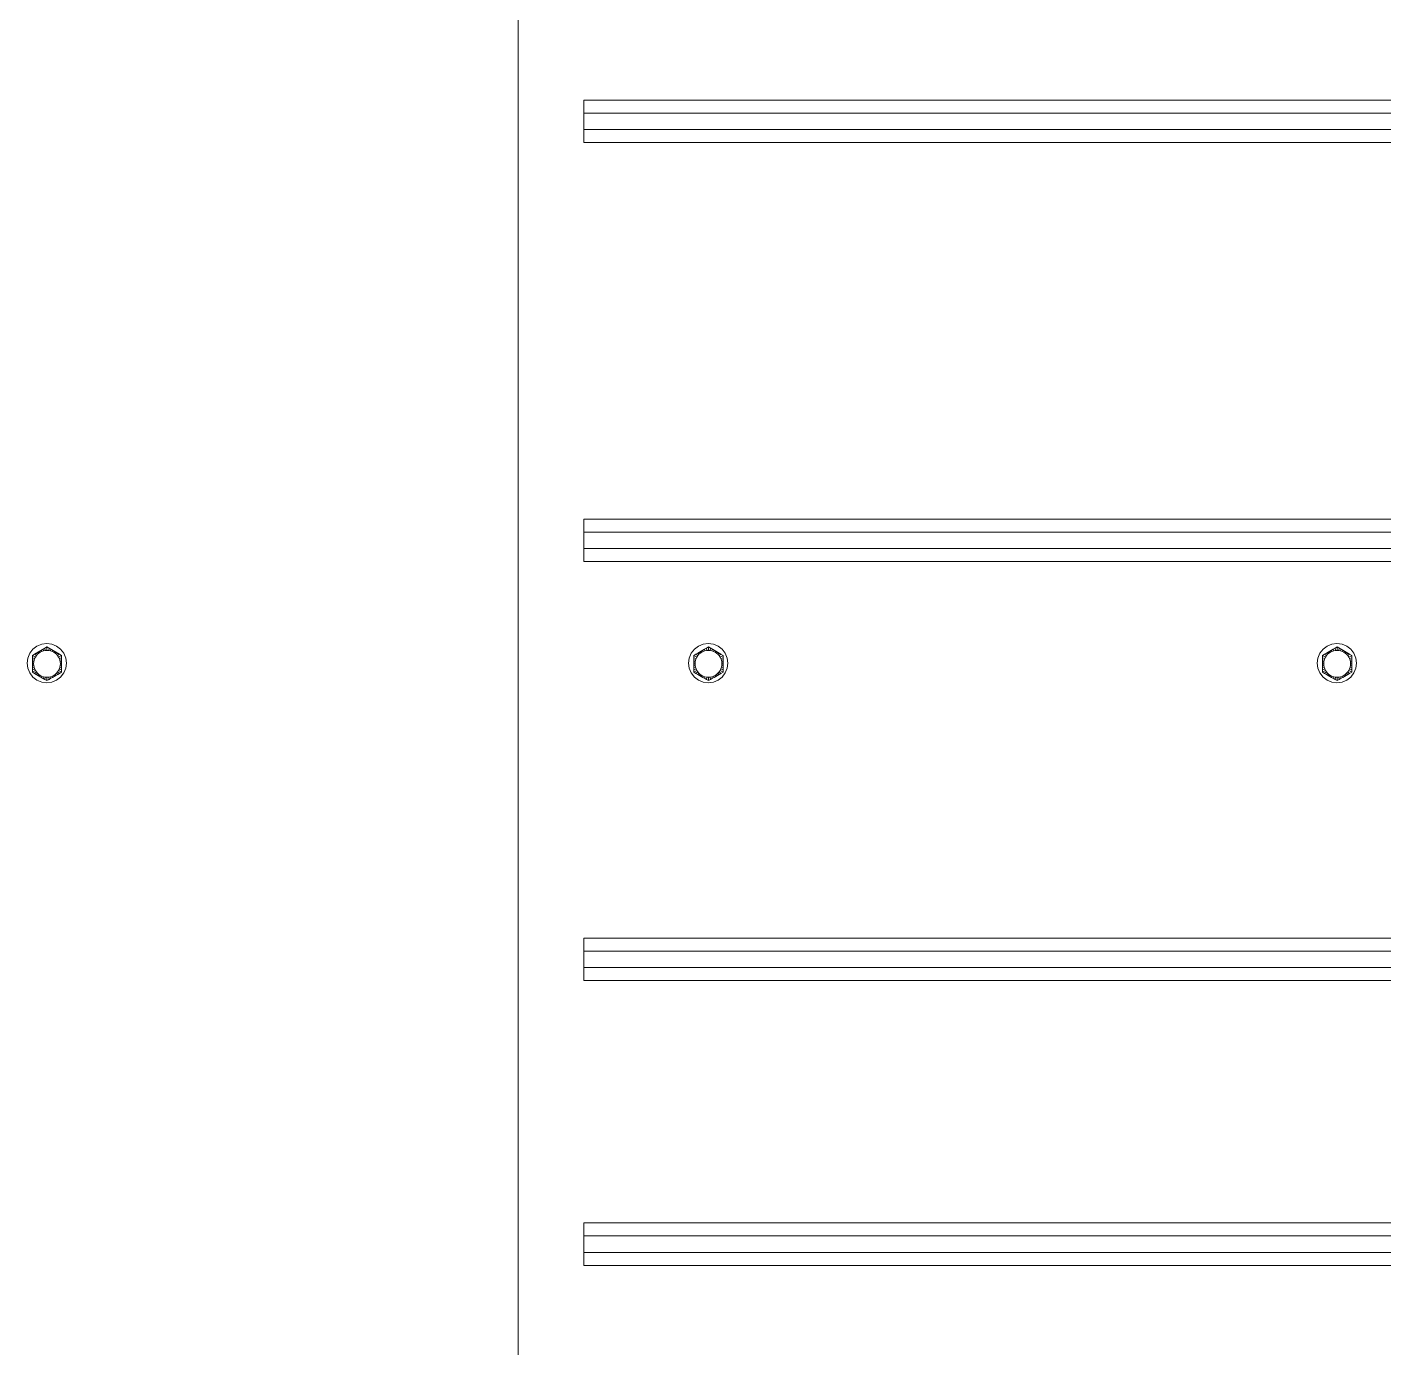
# Model space of a CAD drawing. Header units: inches. Extents: x -827 to 154, y -802 to 207.
# Drawn here: x -173.65 to -147.75, y -189.8 to -164.58 of the extents above; entities that cross this region are included whole.
import ezdxf

# ---------------------------------------------------------------- set-up
doc = ezdxf.new("R2010")
doc.units = ezdxf.units.IN
doc.header["$MEASUREMENT"] = 0
doc.layers.add('Layer0', color=7, linetype='Continuous', lineweight=9)
doc.layers.add('Shop_Sabre_RC-8_CNC_Router_skp', color=8, linetype='Continuous', lineweight=9)

# ---------------------------------------------------------------- blocks, each defined once
blk = doc.blocks.new('Shop_Sabre_RC-8_CNC_Router_skp_9-V86-Level 1')
at = {"layer": 'Layer0'}
for p, q in [((96.006, 2.445), (95.966, 2.423)), ((95.966, 2.423), (96.006, 2.445)), ((95.966, 2.377), (95.966, 2.423)), ((96.023, 2.39), (95.966, 2.423)), ((95.966, 2.377), (95.966, 2.423)), ((96.023, 2.39), (95.966, 2.423)), ((95.966, 2.377), (95.966, 2.101)), ((95.966, 2.377), (96.008, 2.36)), ((95.966, 2.377), (95.966, 2.336)), ((95.966, 2.377), (96.008, 2.36)), ((95.966, 2.101), (95.966, 2.377)), ((95.966, 2.336), (95.966, 2.377)), ((95.998, 2.328), (95.966, 2.336)), ((95.966, 2.299), (95.966, 2.336)), ((95.998, 2.328), (95.966, 2.336)), ((95.966, 2.299), (95.966, 2.336)), ((96.008, 2.36), (95.998, 2.328)), ((95.998, 2.328), (96.008, 2.36)), ((95.998, 2.328), (96.008, 2.36)), ((95.998, 2.328), (96.008, 2.36)), ((96.006, 2.445), (96.245, 2.583)), ((96.245, 2.583), (96.006, 2.445)), ((96.041, 2.466), (96.006, 2.445)), ((96.006, 2.445), (96.041, 2.466)), ((96.042, 2.418), (96.006, 2.445)), ((96.006, 2.445), (96.042, 2.418)), ((96.008, 2.36), (96.023, 2.39)), ((96.023, 2.39), (96.008, 2.36)), ((96.023, 2.39), (96.042, 2.418)), ((96.023, 2.39), (96.042, 2.418)), ((96.074, 2.485), (96.041, 2.466)), ((96.041, 2.466), (96.074, 2.485)), ((96.041, 2.466), (96.064, 2.443)), ((96.064, 2.443), (96.041, 2.466)), ((96.042, 2.418), (96.064, 2.443)), ((96.042, 2.418), (96.064, 2.443)), ((96.064, 2.443), (96.089, 2.465)), ((96.064, 2.443), (96.089, 2.465)), ((96.105, 2.503), (96.074, 2.485)), ((96.074, 2.485), (96.105, 2.503)), ((96.074, 2.485), (96.089, 2.465)), ((96.089, 2.465), (96.074, 2.485)), ((96.089, 2.465), (96.108, 2.477)), ((96.089, 2.465), (96.108, 2.477)), ((96.137, 2.521), (96.105, 2.503)), ((96.137, 2.521), (96.105, 2.503)), ((96.105, 2.503), (96.117, 2.483)), ((96.117, 2.483), (96.105, 2.503)), ((96.108, 2.477), (96.117, 2.483)), ((96.108, 2.477), (96.117, 2.483)), ((96.117, 2.483), (96.147, 2.498)), ((96.117, 2.483), (96.147, 2.498)), ((96.17, 2.54), (96.137, 2.521)), ((96.17, 2.54), (96.137, 2.521)), ((96.137, 2.521), (96.147, 2.498)), ((96.147, 2.498), (96.137, 2.521)), ((96.147, 2.498), (96.179, 2.509)), ((96.147, 2.498), (96.179, 2.509)), ((96.205, 2.561), (96.17, 2.54)), ((96.205, 2.561), (96.17, 2.54)), ((96.179, 2.509), (96.17, 2.54)), ((96.17, 2.54), (96.179, 2.509)), ((96.179, 2.509), (96.211, 2.515)), ((96.179, 2.509), (96.211, 2.515)), ((96.245, 2.583), (96.205, 2.561)), ((96.245, 2.583), (96.205, 2.561)), ((96.211, 2.515), (96.205, 2.561)), ((96.205, 2.561), (96.211, 2.515)), ((96.211, 2.515), (96.245, 2.518)), ((96.211, 2.515), (96.245, 2.518)), ((96.245, 2.583), (96.245, 2.518)), ((96.245, 2.518), (96.245, 2.583)), ((96.284, 2.561), (96.245, 2.583)), ((96.245, 2.583), (96.284, 2.561)), ((96.245, 2.518), (96.278, 2.515)), ((96.245, 2.518), (96.278, 2.515)), ((96.284, 2.561), (96.278, 2.515)), ((96.284, 2.561), (96.278, 2.515)), ((96.278, 2.515), (96.311, 2.509)), ((96.311, 2.509), (96.278, 2.515)), ((96.284, 2.561), (96.484, 2.445)), ((96.484, 2.445), (96.284, 2.561)), ((96.284, 2.561), (96.319, 2.54)), ((96.284, 2.561), (96.319, 2.54)), ((96.311, 2.509), (96.319, 2.54)), ((96.319, 2.54), (96.311, 2.509)), ((96.311, 2.509), (96.343, 2.498)), ((96.343, 2.498), (96.311, 2.509)), ((96.319, 2.54), (96.352, 2.521)), ((96.319, 2.54), (96.352, 2.521)), ((96.352, 2.521), (96.343, 2.498)), ((96.343, 2.498), (96.352, 2.521)), ((96.343, 2.498), (96.373, 2.483)), ((96.373, 2.483), (96.343, 2.498)), ((96.352, 2.521), (96.384, 2.503)), ((96.352, 2.521), (96.384, 2.503)), ((96.384, 2.503), (96.373, 2.483)), ((96.373, 2.483), (96.384, 2.503)), ((96.373, 2.483), (96.401, 2.465)), ((96.401, 2.465), (96.373, 2.483)), ((96.384, 2.503), (96.416, 2.485)), ((96.416, 2.485), (96.384, 2.503)), ((96.416, 2.485), (96.401, 2.465)), ((96.401, 2.465), (96.416, 2.485)), ((96.401, 2.465), (96.426, 2.443)), ((96.426, 2.443), (96.401, 2.465)), ((96.416, 2.485), (96.449, 2.466)), ((96.449, 2.466), (96.416, 2.485)), ((96.449, 2.466), (96.426, 2.443)), ((96.426, 2.443), (96.449, 2.466)), ((96.426, 2.443), (96.448, 2.418)), ((96.448, 2.418), (96.426, 2.443)), ((96.448, 2.418), (96.484, 2.445)), ((96.484, 2.445), (96.448, 2.418)), ((96.448, 2.418), (96.466, 2.39)), ((96.466, 2.39), (96.448, 2.418)), ((96.449, 2.466), (96.484, 2.445)), ((96.484, 2.445), (96.449, 2.466)), ((96.466, 2.39), (96.523, 2.423)), ((96.523, 2.423), (96.466, 2.39)), ((96.466, 2.39), (96.481, 2.36)), ((96.481, 2.36), (96.466, 2.39)), ((96.523, 2.377), (96.481, 2.36)), ((96.481, 2.36), (96.523, 2.377)), ((96.481, 2.36), (96.492, 2.328)), ((96.492, 2.328), (96.481, 2.36)), ((96.484, 2.445), (96.523, 2.423)), ((96.523, 2.423), (96.484, 2.445)), ((96.492, 2.328), (96.523, 2.336)), ((96.523, 2.336), (96.492, 2.328)), ((96.523, 2.423), (96.523, 2.101)), ((96.523, 2.101), (96.523, 2.423)), ((96.523, 2.377), (96.523, 2.423)), ((96.523, 2.423), (96.523, 2.377)), ((96.523, 2.336), (96.523, 2.377)), ((96.523, 2.377), (96.523, 2.336)), ((96.523, 2.299), (96.523, 2.336)), ((96.523, 2.336), (96.523, 2.299)), ((95.966, 2.299), (95.991, 2.295)), ((95.966, 2.299), (95.966, 2.262)), ((95.966, 2.299), (95.991, 2.295)), ((95.966, 2.262), (95.966, 2.299)), ((95.989, 2.262), (95.966, 2.262)), ((95.966, 2.262), (95.966, 2.225)), ((95.966, 2.262), (95.989, 2.262)), ((95.966, 2.225), (95.966, 2.262)), ((95.991, 2.228), (95.966, 2.225)), ((95.966, 2.225), (95.991, 2.228)), ((95.966, 2.187), (95.966, 2.225)), ((95.966, 2.225), (95.966, 2.187)), ((95.998, 2.196), (95.966, 2.187)), ((95.998, 2.196), (95.966, 2.187)), ((95.966, 2.146), (95.966, 2.187)), ((95.966, 2.146), (95.966, 2.187)), ((96.008, 2.164), (95.966, 2.146)), ((95.966, 2.146), (96.008, 2.164)), ((95.966, 2.146), (95.966, 2.101)), ((95.966, 2.101), (95.966, 2.146)), ((96.023, 2.134), (95.966, 2.101)), ((95.966, 2.101), (96.023, 2.134)), ((95.966, 2.101), (96.006, 2.078)), ((96.006, 2.078), (95.966, 2.101)), ((95.991, 2.295), (95.989, 2.262)), ((95.991, 2.295), (95.989, 2.262)), ((95.991, 2.295), (95.989, 2.262)), ((95.989, 2.262), (95.991, 2.295)), ((95.989, 2.262), (95.991, 2.228)), ((95.989, 2.262), (95.991, 2.228)), ((95.991, 2.228), (95.989, 2.262)), ((95.991, 2.228), (95.989, 2.262)), ((95.998, 2.328), (95.991, 2.295)), ((95.991, 2.295), (95.998, 2.328)), ((95.991, 2.295), (95.998, 2.328)), ((95.998, 2.328), (95.991, 2.295)), ((95.991, 2.228), (95.998, 2.196)), ((95.998, 2.196), (95.991, 2.228)), ((95.991, 2.228), (95.998, 2.196)), ((95.998, 2.196), (95.991, 2.228)), ((95.998, 2.196), (96.008, 2.164)), ((95.998, 2.196), (96.008, 2.164)), ((96.042, 2.106), (96.006, 2.078)), ((96.006, 2.078), (96.042, 2.106)), ((96.006, 2.078), (96.245, 1.94)), ((96.245, 1.94), (96.006, 2.078)), ((96.006, 2.078), (96.041, 2.058)), ((96.041, 2.058), (96.006, 2.078)), ((96.008, 2.164), (96.023, 2.134)), ((96.008, 2.164), (96.023, 2.134)), ((96.023, 2.134), (96.042, 2.106)), ((96.023, 2.134), (96.042, 2.106)), ((96.041, 2.058), (96.064, 2.081)), ((96.064, 2.081), (96.041, 2.058)), ((96.042, 2.106), (96.064, 2.081)), ((96.042, 2.106), (96.064, 2.081)), ((96.064, 2.081), (96.089, 2.059)), ((96.064, 2.081), (96.089, 2.059)), ((96.284, 1.963), (96.484, 2.078)), ((96.484, 2.078), (96.284, 1.963)), ((96.401, 2.059), (96.426, 2.081)), ((96.426, 2.081), (96.401, 2.059)), ((96.426, 2.081), (96.448, 2.106)), ((96.448, 2.106), (96.426, 2.081)), ((96.426, 2.081), (96.449, 2.058)), ((96.449, 2.058), (96.426, 2.081)), ((96.448, 2.106), (96.466, 2.134)), ((96.466, 2.134), (96.448, 2.106)), ((96.448, 2.106), (96.484, 2.078)), ((96.484, 2.078), (96.448, 2.106)), ((96.484, 2.078), (96.449, 2.058)), ((96.449, 2.058), (96.484, 2.078)), ((96.466, 2.134), (96.481, 2.164)), ((96.481, 2.164), (96.466, 2.134)), ((96.523, 2.101), (96.466, 2.134)), ((96.466, 2.134), (96.523, 2.101)), ((96.481, 2.164), (96.492, 2.196)), ((96.481, 2.164), (96.492, 2.196)), ((96.481, 2.164), (96.492, 2.196)), ((96.492, 2.196), (96.481, 2.164)), ((96.481, 2.164), (96.523, 2.146)), ((96.523, 2.146), (96.481, 2.164)), ((96.523, 2.101), (96.484, 2.078)), ((96.484, 2.078), (96.523, 2.101)), ((96.498, 2.295), (96.492, 2.328)), ((96.492, 2.328), (96.498, 2.295)), ((96.492, 2.328), (96.498, 2.295)), ((96.498, 2.295), (96.492, 2.328)), ((96.492, 2.196), (96.498, 2.228)), ((96.492, 2.196), (96.498, 2.228)), ((96.492, 2.196), (96.498, 2.228)), ((96.498, 2.228), (96.492, 2.196)), ((96.523, 2.187), (96.492, 2.196)), ((96.492, 2.196), (96.523, 2.187)), ((96.523, 2.299), (96.498, 2.295)), ((96.498, 2.295), (96.523, 2.299)), ((96.501, 2.262), (96.498, 2.295)), ((96.498, 2.295), (96.501, 2.262)), ((96.498, 2.295), (96.501, 2.262)), ((96.501, 2.262), (96.498, 2.295)), ((96.498, 2.228), (96.501, 2.262)), ((96.501, 2.262), (96.498, 2.228)), ((96.498, 2.228), (96.501, 2.262)), ((96.501, 2.262), (96.498, 2.228)), ((96.523, 2.225), (96.498, 2.228)), ((96.498, 2.228), (96.523, 2.225)), ((96.501, 2.262), (96.523, 2.262)), ((96.501, 2.262), (96.523, 2.262)), ((96.523, 2.262), (96.523, 2.299)), ((96.523, 2.299), (96.523, 2.262)), ((96.523, 2.225), (96.523, 2.262)), ((96.523, 2.225), (96.523, 2.262)), ((96.523, 2.187), (96.523, 2.225)), ((96.523, 2.187), (96.523, 2.225)), ((96.523, 2.146), (96.523, 2.187)), ((96.523, 2.146), (96.523, 2.187)), ((96.523, 2.146), (96.523, 2.101)), ((96.523, 2.101), (96.523, 2.146)), ((96.041, 2.058), (96.074, 2.039)), ((96.074, 2.039), (96.041, 2.058)), ((96.074, 2.039), (96.089, 2.059)), ((96.089, 2.059), (96.074, 2.039)), ((96.074, 2.039), (96.105, 2.021)), ((96.105, 2.021), (96.074, 2.039)), ((96.089, 2.059), (96.117, 2.04)), ((96.089, 2.059), (96.117, 2.04)), ((96.105, 2.021), (96.117, 2.04)), ((96.117, 2.04), (96.105, 2.021)), ((96.137, 2.002), (96.105, 2.021)), ((96.137, 2.002), (96.105, 2.021)), ((96.117, 2.04), (96.147, 2.026)), ((96.117, 2.04), (96.147, 2.026)), ((96.137, 2.002), (96.147, 2.026)), ((96.147, 2.026), (96.137, 2.002)), ((96.17, 1.983), (96.137, 2.002)), ((96.17, 1.983), (96.137, 2.002)), ((96.147, 2.026), (96.179, 2.015)), ((96.147, 2.026), (96.179, 2.015)), ((96.179, 2.015), (96.17, 1.983)), ((96.17, 1.983), (96.179, 2.015)), ((96.205, 1.963), (96.17, 1.983)), ((96.205, 1.963), (96.17, 1.983)), ((96.179, 2.015), (96.211, 2.008)), ((96.179, 2.015), (96.211, 2.008)), ((96.205, 1.963), (96.211, 2.008)), ((96.211, 2.008), (96.205, 1.963)), ((96.245, 1.94), (96.205, 1.963)), ((96.245, 1.94), (96.205, 1.963)), ((96.211, 2.008), (96.245, 2.006)), ((96.211, 2.008), (96.245, 2.006)), ((96.245, 2.006), (96.278, 2.008)), ((96.245, 2.006), (96.278, 2.008)), ((96.245, 2.006), (96.245, 1.94)), ((96.245, 1.94), (96.245, 2.006)), ((96.245, 1.94), (96.284, 1.963)), ((96.284, 1.963), (96.245, 1.94)), ((96.278, 2.008), (96.311, 2.015)), ((96.311, 2.015), (96.278, 2.008)), ((96.284, 1.963), (96.278, 2.008)), ((96.284, 1.963), (96.278, 2.008)), ((96.284, 1.963), (96.319, 1.983)), ((96.284, 1.963), (96.319, 1.983)), ((96.311, 2.015), (96.343, 2.026)), ((96.343, 2.026), (96.311, 2.015)), ((96.311, 2.015), (96.319, 1.983)), ((96.319, 1.983), (96.311, 2.015)), ((96.319, 1.983), (96.352, 2.002)), ((96.319, 1.983), (96.352, 2.002)), ((96.343, 2.026), (96.373, 2.04)), ((96.373, 2.04), (96.343, 2.026)), ((96.343, 2.026), (96.352, 2.002)), ((96.352, 2.002), (96.343, 2.026)), ((96.352, 2.002), (96.384, 2.021)), ((96.352, 2.002), (96.384, 2.021)), ((96.373, 2.04), (96.401, 2.059)), ((96.401, 2.059), (96.373, 2.04)), ((96.384, 2.021), (96.373, 2.04)), ((96.373, 2.04), (96.384, 2.021)), ((96.416, 2.039), (96.384, 2.021)), ((96.384, 2.021), (96.416, 2.039)), ((96.416, 2.039), (96.401, 2.059)), ((96.401, 2.059), (96.416, 2.039)), ((96.416, 2.039), (96.449, 2.058)), ((96.449, 2.058), (96.416, 2.039))]:
    blk.add_line(p, q, dxfattribs=at)
blk = doc.blocks.new('Shop_Sabre_RC-8_CNC_Router_skp_144-V87-Level 1')
blk.add_blockref('Shop_Sabre_RC-8_CNC_Router_skp_9-V86-Level 1', (12.626, 0))
blk = doc.blocks.new('Shop_Sabre_RC-8_CNC_Router_skp_143-402882-Level 1')
at = {"layer": 'Layer0'}
for p, q in [((96.8125, 0.5625), (58.71875, 0.5625)), ((96.8125, 0.5625), (58.71875, 0.5625)), ((58.8125, 0.25), (96.8125, 0.25)), ((58.8125, 0.25), (96.8125, 0.25))]:
    blk.add_line(p, q, dxfattribs=at)
blk = doc.blocks.new('Shop_Sabre_RC-8_CNC_Router_skp_142-402881-Level 1')
at = {"layer": 'Layer0'}
for p, q in [((96.8125, 0.5625), (58.8125, 0.5625)), ((96.8125, 0.5625), (58.8125, 0.5625)), ((58.8125, 0.25), (96.8125, 0.25)), ((58.8125, 0.25), (96.8125, 0.25))]:
    blk.add_line(p, q, dxfattribs=at)
blk = doc.blocks.new('Shop_Sabre_RC-8_CNC_Router_skp_141-402880-Level 1')
at = {"layer": 'Layer0'}
for p, q in [((96.812, 0.562), (58.812, 0.562)), ((96.812, 0.562), (58.812, 0.562)), ((58.812, 0.25), (96.812, 0.25)), ((58.812, 0.25), (96.812, 0.25))]:
    blk.add_line(p, q, dxfattribs=at)
blk = doc.blocks.new('Shop_Sabre_RC-8_CNC_Router_skp_140-402879-Level 1')
at = {"layer": 'Layer0'}
for p, q in [((96.812, 0.562), (58.851, 0.562)), ((96.812, 0.562), (58.851, 0.562)), ((58.851, 0.25), (96.812, 0.25)), ((58.851, 0.25), (96.812, 0.25))]:
    blk.add_line(p, q, dxfattribs=at)
blk = doc.blocks.new('Shop_Sabre_RC-8_CNC_Router_skp_135-402874-Level 1')
at = {"layer": 'Layer0'}
for p, q in [((99.875, 0.25), (99.875, 59.75)), ((99.875, 0.25), (99.875, 59.75)), ((99.875, 0.25), (99.875, 59.75)), ((60.406, 55.563), (98.625, 55.563)), ((98.625, 55.563), (60.406, 55.563)), ((98.625, 55.563), (98.625, 54.75)), ((98.625, 55.563), (98.625, 54.75)), ((98.625, 54.75), (60.625, 54.75)), ((60.625, 54.75), (98.625, 54.75)), ((98.625, 50.125), (60.625, 50.125)), ((98.625, 50.125), (60.625, 50.125)), ((98.625, 49.313), (98.625, 50.125)), ((98.625, 50.125), (98.625, 49.313)), ((98.625, 49.313), (60.625, 49.313)), ((60.625, 49.313), (98.625, 49.313)), ((83.983, 44.328), (83.924, 44.25)), ((83.983, 44.328), (83.924, 44.25)), ((84.061, 44.387), (83.983, 44.328)), ((83.983, 44.328), (84.061, 44.387)), ((84.151, 44.425), (84.061, 44.387)), ((84.151, 44.425), (84.061, 44.387)), ((84.151, 44.425), (84.249, 44.438)), ((84.249, 44.438), (84.151, 44.425)), ((84.249, 44.438), (84.346, 44.425)), ((84.346, 44.425), (84.249, 44.438)), ((84.346, 44.425), (84.436, 44.387)), ((84.436, 44.387), (84.346, 44.425)), ((84.436, 44.387), (84.514, 44.328)), ((84.514, 44.328), (84.436, 44.387)), ((84.514, 44.328), (84.573, 44.25)), ((84.514, 44.328), (84.573, 44.25)), ((95.924, 44.25), (95.983, 44.328)), ((95.983, 44.328), (95.924, 44.25)), ((95.983, 44.328), (96.061, 44.387)), ((95.983, 44.328), (96.061, 44.387)), ((96.061, 44.387), (96.151, 44.425)), ((96.151, 44.425), (96.061, 44.387)), ((96.151, 44.425), (96.249, 44.438)), ((96.249, 44.438), (96.151, 44.425)), ((96.249, 44.438), (96.346, 44.425)), ((96.346, 44.425), (96.249, 44.438)), ((96.346, 44.425), (96.436, 44.387)), ((96.436, 44.387), (96.346, 44.425)), ((96.436, 44.387), (96.514, 44.328)), ((96.514, 44.328), (96.436, 44.387)), ((96.514, 44.328), (96.573, 44.25)), ((96.514, 44.328), (96.573, 44.25)), ((108.55, 44.25), (108.61, 44.328)), ((108.61, 44.328), (108.55, 44.25)), ((108.61, 44.328), (108.687, 44.387)), ((108.61, 44.328), (108.687, 44.387)), ((108.687, 44.387), (108.778, 44.425)), ((108.778, 44.425), (108.687, 44.387)), ((108.778, 44.425), (108.875, 44.438)), ((108.875, 44.438), (108.778, 44.425)), ((108.875, 44.438), (108.972, 44.425)), ((108.972, 44.425), (108.875, 44.438)), ((108.972, 44.425), (109.062, 44.387)), ((109.062, 44.387), (108.972, 44.425)), ((109.062, 44.387), (109.14, 44.328)), ((109.14, 44.328), (109.062, 44.387)), ((109.14, 44.328), (109.2, 44.25)), ((109.14, 44.328), (109.2, 44.25)), ((83.874, 44.063), (83.886, 44.16)), ((83.886, 44.16), (83.874, 44.063)), ((83.886, 43.965), (83.874, 44.063)), ((83.874, 44.063), (83.886, 43.965)), ((83.924, 44.25), (83.886, 44.16)), ((83.924, 44.25), (83.886, 44.16)), ((84.573, 44.25), (84.611, 44.16)), ((84.573, 44.25), (84.611, 44.16)), ((84.624, 44.063), (84.611, 44.16)), ((84.611, 44.16), (84.624, 44.063)), ((84.611, 43.965), (84.624, 44.063)), ((84.624, 44.063), (84.611, 43.965)), ((95.874, 44.063), (95.886, 44.16)), ((95.886, 44.16), (95.874, 44.063)), ((95.886, 43.965), (95.874, 44.063)), ((95.874, 44.063), (95.886, 43.965)), ((95.924, 44.25), (95.886, 44.16)), ((95.924, 44.25), (95.886, 44.16)), ((96.573, 44.25), (96.611, 44.16)), ((96.573, 44.25), (96.611, 44.16)), ((96.624, 44.063), (96.611, 44.16)), ((96.611, 44.16), (96.624, 44.063)), ((96.611, 43.965), (96.624, 44.063)), ((96.624, 44.063), (96.611, 43.965)), ((108.5, 44.063), (108.513, 44.16)), ((108.513, 44.16), (108.5, 44.063)), ((108.5, 44.063), (108.513, 43.965)), ((108.5, 44.063), (108.513, 43.965)), ((108.513, 44.16), (108.55, 44.25)), ((108.55, 44.25), (108.513, 44.16)), ((109.2, 44.25), (109.237, 44.16)), ((109.2, 44.25), (109.237, 44.16)), ((109.25, 44.063), (109.237, 44.16)), ((109.237, 44.16), (109.25, 44.063)), ((109.25, 44.063), (109.237, 43.965)), ((109.25, 44.063), (109.237, 43.965)), ((83.924, 43.875), (83.886, 43.965)), ((83.886, 43.965), (83.924, 43.875)), ((83.983, 43.797), (83.924, 43.875)), ((83.924, 43.875), (83.983, 43.797)), ((84.061, 43.738), (83.983, 43.797)), ((84.061, 43.738), (83.983, 43.797)), ((84.436, 43.738), (84.514, 43.797)), ((84.436, 43.738), (84.514, 43.797)), ((84.514, 43.797), (84.573, 43.875)), ((84.573, 43.875), (84.514, 43.797)), ((84.573, 43.875), (84.611, 43.965)), ((84.611, 43.965), (84.573, 43.875)), ((95.924, 43.875), (95.886, 43.965)), ((95.886, 43.965), (95.924, 43.875)), ((95.983, 43.797), (95.924, 43.875)), ((95.924, 43.875), (95.983, 43.797)), ((96.061, 43.738), (95.983, 43.797)), ((96.061, 43.738), (95.983, 43.797)), ((96.436, 43.738), (96.514, 43.797)), ((96.436, 43.738), (96.514, 43.797)), ((96.514, 43.797), (96.573, 43.875)), ((96.573, 43.875), (96.514, 43.797)), ((96.573, 43.875), (96.611, 43.965)), ((96.611, 43.965), (96.573, 43.875)), ((108.513, 43.965), (108.55, 43.875)), ((108.513, 43.965), (108.55, 43.875)), ((108.55, 43.875), (108.61, 43.797)), ((108.55, 43.875), (108.61, 43.797)), ((108.61, 43.797), (108.687, 43.738)), ((108.687, 43.738), (108.61, 43.797)), ((109.062, 43.738), (109.14, 43.797)), ((109.062, 43.738), (109.14, 43.797)), ((109.14, 43.797), (109.2, 43.875)), ((109.2, 43.875), (109.14, 43.797)), ((109.2, 43.875), (109.237, 43.965)), ((109.237, 43.965), (109.2, 43.875)), ((84.151, 43.7), (84.061, 43.738)), ((84.151, 43.7), (84.061, 43.738)), ((84.249, 43.688), (84.151, 43.7)), ((84.249, 43.688), (84.151, 43.7)), ((84.249, 43.688), (84.346, 43.7)), ((84.346, 43.7), (84.249, 43.688)), ((84.346, 43.7), (84.436, 43.738)), ((84.436, 43.738), (84.346, 43.7)), ((96.061, 43.738), (96.151, 43.7)), ((96.151, 43.7), (96.061, 43.738)), ((96.151, 43.7), (96.249, 43.688)), ((96.249, 43.688), (96.151, 43.7)), ((96.249, 43.688), (96.346, 43.7)), ((96.346, 43.7), (96.249, 43.688)), ((96.346, 43.7), (96.436, 43.738)), ((96.436, 43.738), (96.346, 43.7)), ((108.687, 43.738), (108.778, 43.7)), ((108.778, 43.7), (108.687, 43.738)), ((108.778, 43.7), (108.875, 43.688)), ((108.875, 43.688), (108.778, 43.7)), ((108.875, 43.688), (108.972, 43.7)), ((108.972, 43.7), (108.875, 43.688)), ((108.972, 43.7), (109.062, 43.738)), ((109.062, 43.738), (108.972, 43.7)), ((60.625, 42.125), (98.625, 42.125)), ((98.625, 42.125), (60.625, 42.125)), ((98.625, 42.125), (98.625, 41.313)), ((98.625, 42.125), (98.625, 41.313)), ((98.625, 41.313), (60.625, 41.313)), ((60.625, 41.313), (98.625, 41.313)), ((98.625, 34.125), (60.664, 34.125)), ((98.625, 34.125), (60.664, 34.125)), ((98.625, 33.313), (98.625, 34.125)), ((98.625, 34.125), (98.625, 33.313)), ((60.625, 33.313), (98.625, 33.313)), ((60.625, 33.313), (98.625, 33.313))]:
    blk.add_line(p, q, dxfattribs=at)
for name, p in [('Shop_Sabre_RC-8_CNC_Router_skp_143-402882-Level 1', (1.812, 54.75)), ('Shop_Sabre_RC-8_CNC_Router_skp_142-402881-Level 1', (1.812, 49.313)), ('Shop_Sabre_RC-8_CNC_Router_skp_144-V87-Level 1', (-24.626, 41.813)), ('Shop_Sabre_RC-8_CNC_Router_skp_144-V87-Level 1', (-12.626, 41.813)), ('Shop_Sabre_RC-8_CNC_Router_skp_144-V87-Level 1', (0, 41.813)), ('Shop_Sabre_RC-8_CNC_Router_skp_141-402880-Level 1', (1.812, 41.313)), ('Shop_Sabre_RC-8_CNC_Router_skp_140-402879-Level 1', (1.812, 33.313))]:
    blk.add_blockref(name, p)
blk = doc.blocks.new('Shop_Sabre_RC-8_CNC_Router_skp_1-402740-Level 1')
blk.add_blockref('Shop_Sabre_RC-8_CNC_Router_skp_135-402874-Level 1', (0, 0))
blk = doc.blocks.new('Shop_Sabre_RC-8_CNC_Router_skp-402726-Level 1')
blk.add_blockref('Shop_Sabre_RC-8_CNC_Router_skp_1-402740-Level 1', (0, 0))

msp = doc.modelspace()

# ---------------------------------------------------------------- block references
at = {"layer": 'Shop_Sabre_RC-8_CNC_Router_skp', "color": 7, "rotation": 180}
msp.add_blockref('Shop_Sabre_RC-8_CNC_Router_skp-402726-Level 1', (-64.395614, -132.663924), dxfattribs=at)

doc.saveas('drawing.dxf')
